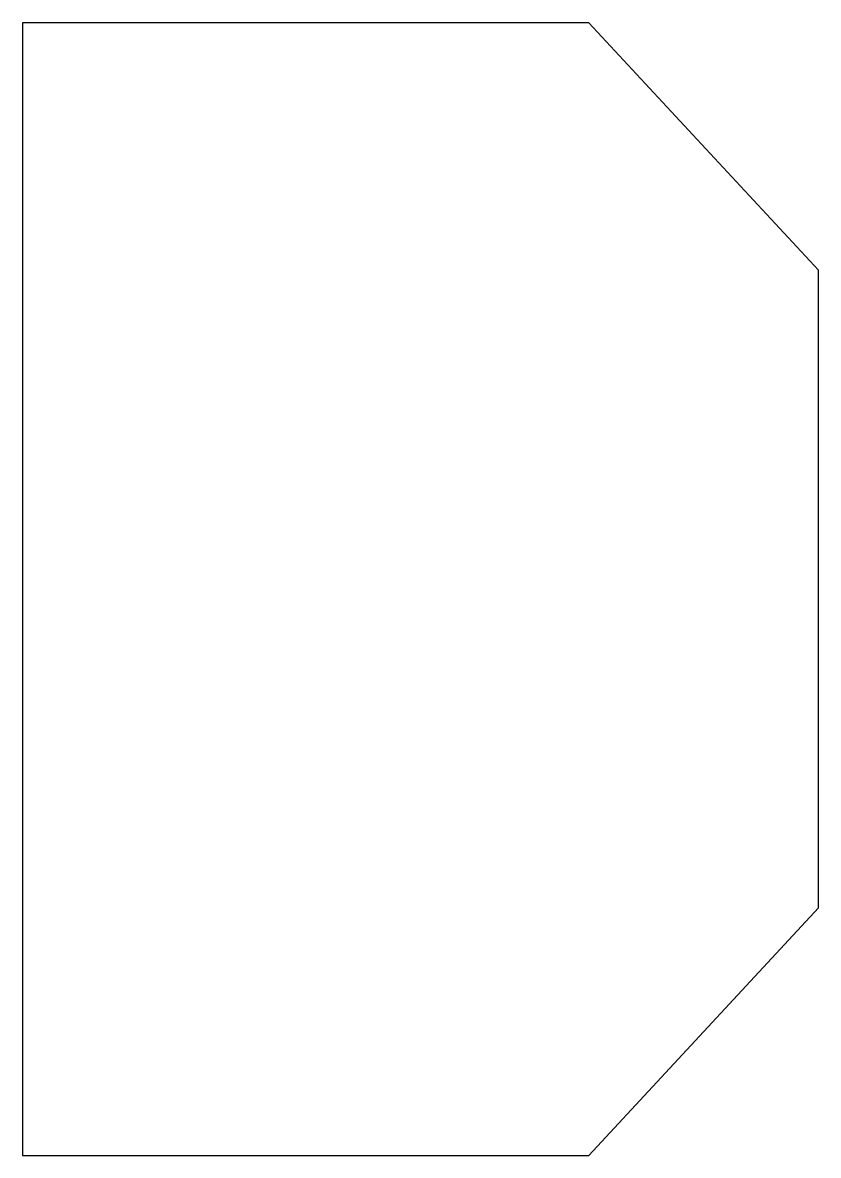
# Model space of a CAD drawing. Header units: millimetres. Extents: x 4.1 to 15.3, y 3.3 to 19.3.
import ezdxf

# ---------------------------------------------------------------- set-up
doc = ezdxf.new("R2010")
doc.units = ezdxf.units.MM
doc.layers.add('Default', color=18, linetype='Continuous', true_color=0x000000)

msp = doc.modelspace()

# ---------------------------------------------------------------- linework, layer by layer
at = {"layer": 'Default'}
msp.add_lwpolyline([(4.099, 19.329), (4.099, 3.329), (12.099, 3.329), (15.345, 6.826), (15.345, 11.329), (15.345, 15.833), (12.099, 19.329)], close=True, dxfattribs=at)

doc.saveas('drawing.dxf')
